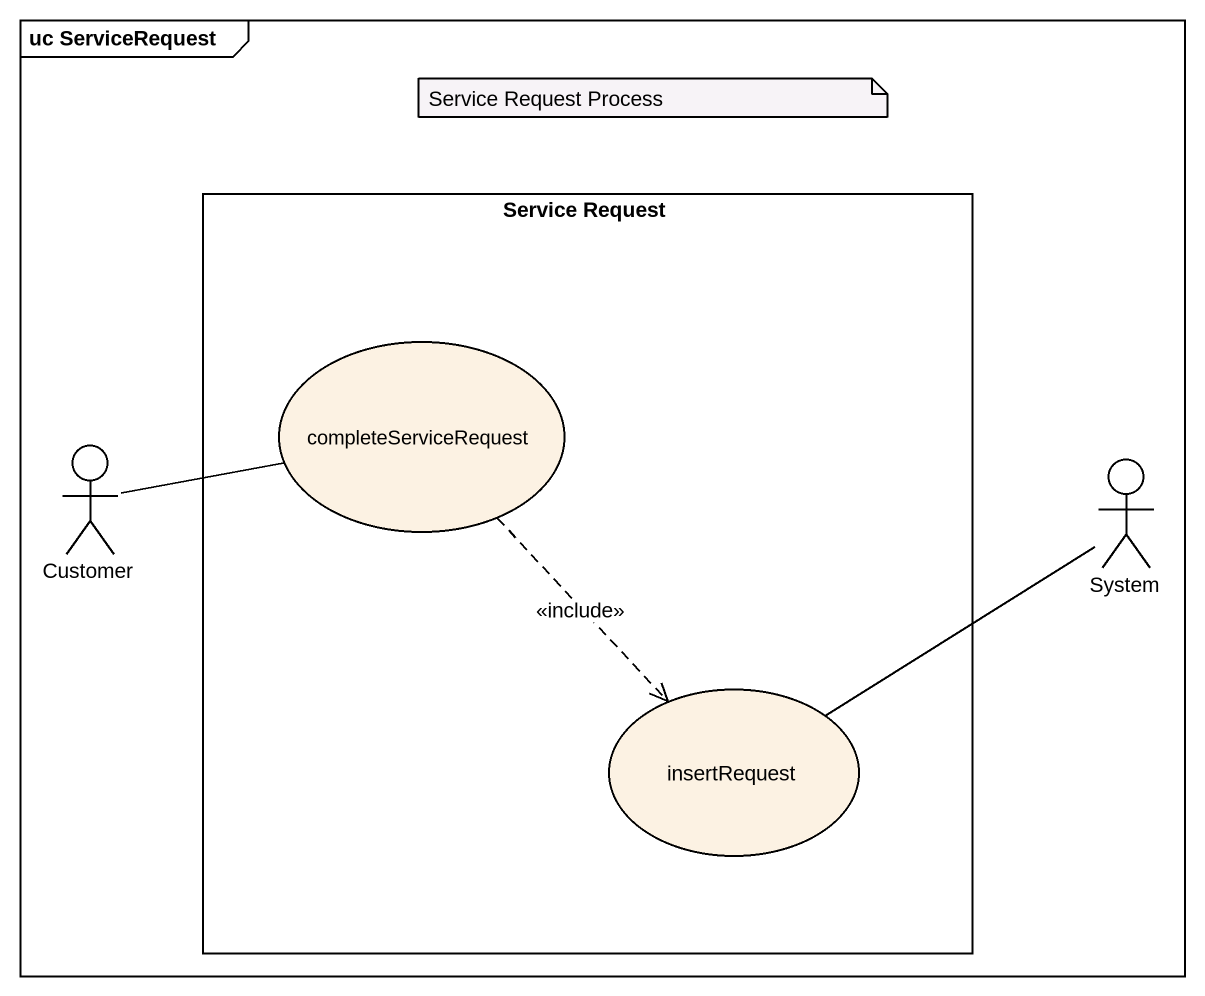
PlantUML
@startuml
mainframe uc ServiceRequest
rectangle "Service Request" as Service_Request {
  usecase completeServiceRequest
  usecase insertRequest
}
actor Customer
actor System
completeServiceRequest ..> insertRequest : <<include>>
Customer -right- completeServiceRequest
insertRequest -right- System
note as N1
  Service Request Process
end note
@enduml
